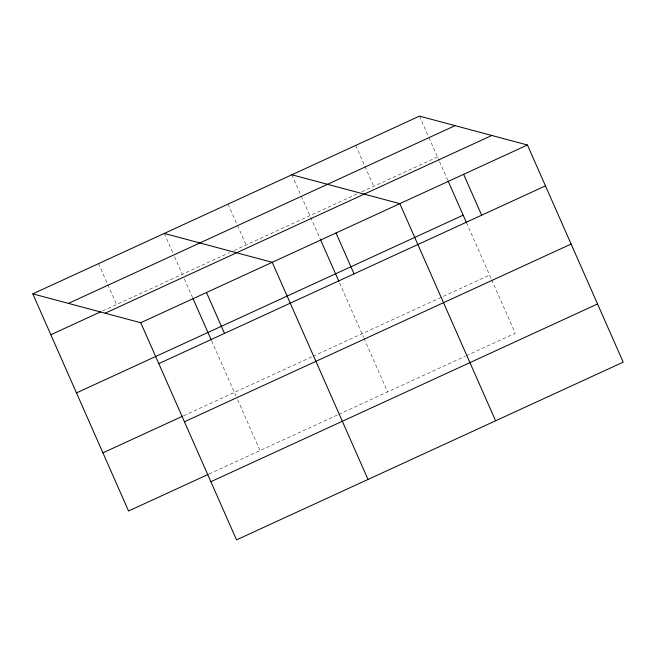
<?xml version="1.0" encoding="UTF-8"?>
<svg xmlns="http://www.w3.org/2000/svg" width="656" height="656" viewBox="0 0 656 656"><rect width="100%" height="100%" fill="white"/><g stroke="black" fill="none" stroke-linecap="round" stroke-linejoin="round"><path stroke-width="0.49" stroke-dasharray="3.28 2.46" d="M102.68 310.903L229.452 252.634M234.077 250.51L357.061 193.979M361.677 191.855L437.503 157.005M183.467 415.806L312.059 356.7M312.978 356.274L489.589 275.094M209.116 473.976L337.709 414.871M338.635 414.444L465.309 356.216M466.236 355.79L515.247 333.264L491.623 279.71M419.471 116.12L428.491 136.563M428.901 137.489L439.135 160.695M439.536 161.622L447.679 180.08M466.457 222.663L491.221 278.792M355.675 145.452L373.699 186.329M291.871 174.775L300.883 195.217M301.293 196.144L320.079 238.735M339.685 283.187L363.613 337.446M364.023 338.365L387.639 391.919M228.067 204.106L237.087 224.541M237.497 225.467L246.098 244.983M164.271 233.429L172.872 252.937M174.512 256.652L182.302 274.306M184.336 278.923L192.479 297.389M211.667 340.899L236.012 396.093M237.644 399.791L260.038 450.574M98.531 263.646L116.563 304.523"/><path stroke-width="0.98" d="M32.8 293.855L419.471 116.12L527.432 145.001L623.2 362.145L236.529 539.88L140.753 322.736L32.8 293.855L128.568 510.999L208.19 474.403M68.429 303.392L455.1 125.649M50.832 334.74L100.827 311.756M105.132 313.207L491.803 135.472M140.753 322.736L527.432 145.001M76.481 392.903L463.161 215.168M158.785 363.613L545.456 185.878M102.918 452.837L182.54 416.232M184.443 421.783L571.114 244.048M210.871 481.709L597.542 303.974M291.871 174.775L399.824 203.655L495.6 420.791M164.271 233.429L272.224 262.31L368 479.446M463.628 174.324L481.66 215.209M448.089 181.007L466.457 222.663M336.028 232.978L354.06 273.855M320.489 239.661L338.857 281.309M206.492 292.519L224.524 333.404M192.889 298.316L211.257 339.964"/></g></svg>
